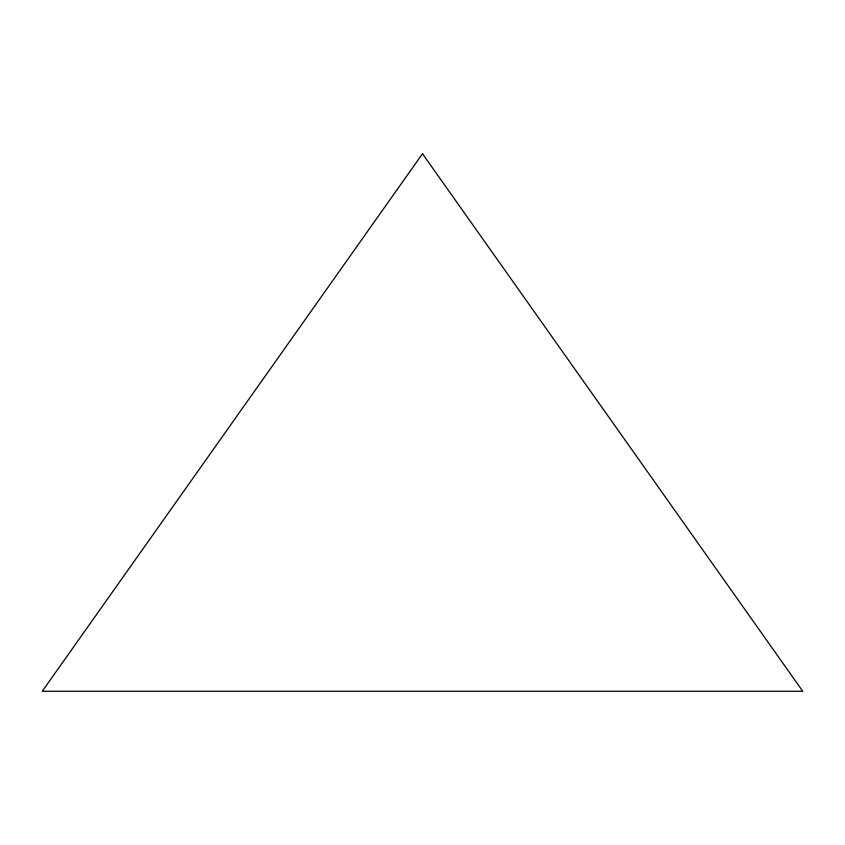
<?xml version="1.0" encoding="UTF-8"?>
<svg xmlns="http://www.w3.org/2000/svg" width="845" height="845" viewBox="0 0 845 845"><rect width="100%" height="100%" fill="white"/><g stroke="black" fill="none" stroke-linecap="round" stroke-linejoin="round"><path stroke-width="1.27" d="M422.5 153.737L42.25 691.263L802.75 691.263L422.5 153.737"/></g></svg>
